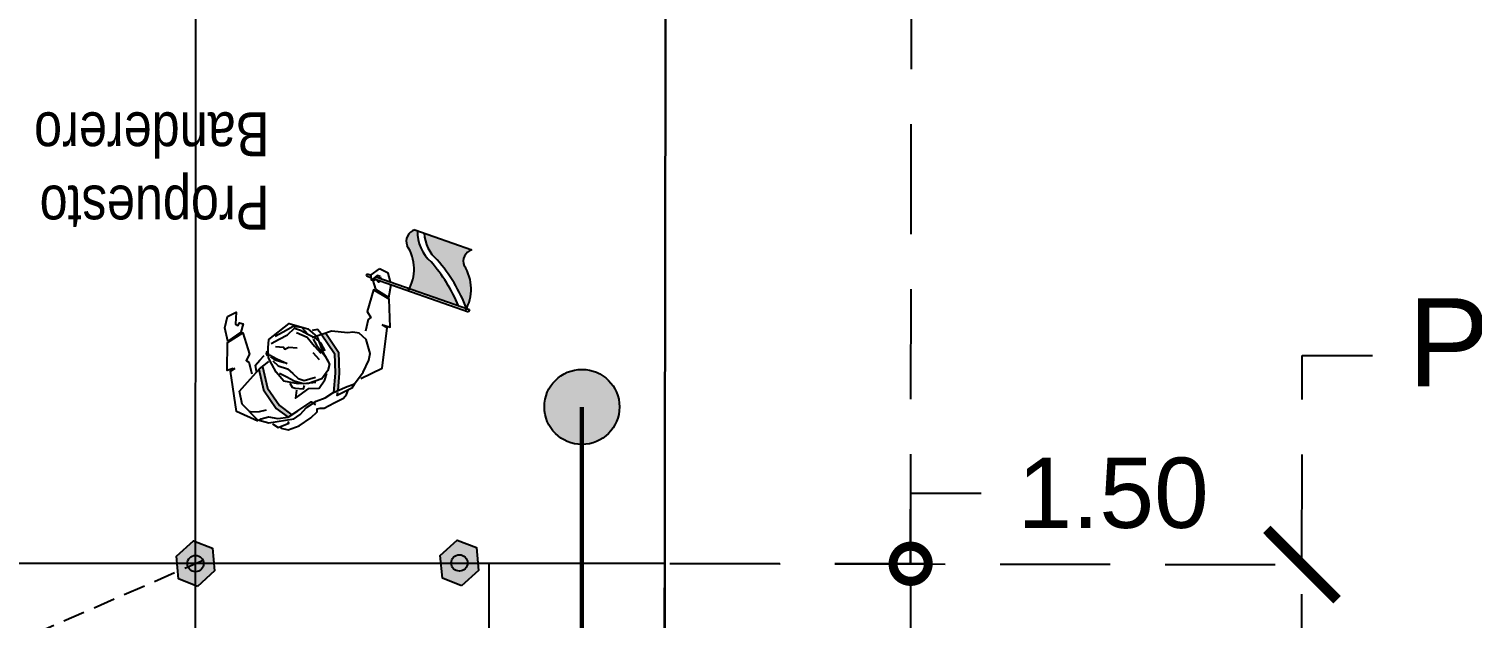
# Model space of a CAD drawing. Header units: metres. Extents: x 668617 to 675126, y 2286318 to 2293677.
# Drawn here: x 669146.04 to 669162.45, y 2287266.93 to 2287273.63 of the extents above; entities that cross this region are included whole.
import ezdxf

# ---------------------------------------------------------------- set-up
doc = ezdxf.new("R2010")
doc.units = ezdxf.units.M
doc.header["$MEASUREMENT"] = 0
doc.linetypes.add('DASHED2', pattern=[0.375, 0.25, -0.125])
doc.linetypes.add('HIDDEN', pattern=[0.375, 0.25, -0.125])
for name, color, linetype in [('0_DESVIO_PEATON', 150, 'Continuous'), ('0_DETALLES_COTAS', 252, 'Continuous'), ('0_GUIA', 6, 'Continuous'), ('0_LINEA_INDICADOR_SEÑAL', 253, 'Continuous'), ('DMTG-BANDEREROS', 250, 'Continuous'), ('DMTG-PB-BANQUETAS', 251, 'Continuous'), ('DMTG-PB-LOTIFICACION', 253, 'Continuous'), ('DMTG-PB-MANZANAS', 251, 'Continuous'), ('IAF-R', 7, 'Continuous'), ('TEXTO ESPEC', 7, 'Continuous')]:
    doc.layers.add(name, color=color, linetype=linetype)
doc.styles.add('Arial Narrow', font='ARIALN.TTF', dxfattribs={"height": 2.5})
doc.styles.get("Standard").update_dxf_attribs({"font": 'arial.ttf'})
doc.dimstyles.get("Standard").update_dxf_attribs({"dimtxt": 0.18, "dimasz": 0.18, "dimexe": 0.18, "dimexo": 0.0625, "dimgap": 0.09, "dimtad": 0, "dimtih": 1, "dimtoh": 1, "dimdec": 4, "dimzin": 0, "dimdsep": 46, "dimtxsty": 'Standard', "dimcen": 0.09, "dimadec": 0, "dimazin": 0, "dimtfac": 1, "dimtdec": 4, "dimtofl": 0, "dimtmove": 0, "dimatfit": 3, "dimfxl": 1, "dimtolj": 1, "dimtzin": 0, "dimarcsym": 0})

# ---------------------------------------------------------------- blocks, each defined once
blk = doc.blocks.new('INDICADOR')
at = {"layer": 'IAF-R', "linetype": 'Continuous'}
h = blk.add_hatch(color=256, dxfattribs=at)
h.dxf.hatch_style = 1
h.paths.add_polyline_path([(0, 0.25), (-0.25, 0.125), (-0.25, -0.125), (0, -0.25), (0.25, -0.125), (0.25, 0.125)])
h.paths.add_polyline_path([(0.1, 0, -1), (-0.1, 0, -1)], flags=16)
h = blk.add_hatch(color=30, dxfattribs=at)
h.dxf.hatch_style = 1
h.paths.add_polyline_path([(-0.1, 0, 1), (0.1, 0, 1)])
at = {"layer": 'IAF-R', "linetype": 'Continuous', "flags": 128}
blk.add_lwpolyline([(-0.25, -0.125), (-0.25, 0.125), (0, 0.25), (0.25, 0.125), (0.25, -0.125), (0, -0.25)], close=True, dxfattribs=at)
at = {"layer": 'IAF-R', "linetype": 'Continuous'}
blk.add_circle((0, 0), 0.1, dxfattribs=at)
blk = doc.blocks.new('_ArchTick')
at = {"color": 0, "linetype": 'ByBlock', "const_width": 0.15}
blk.add_lwpolyline([(-0.5, -0.5), (0.5, 0.5)], dxfattribs=at)
blk = doc.blocks.new('*D297')
at = {"layer": '0_DETALLES_COTAS', "linetype": 'DASHED2', "lineweight": -2, "ltscale": 5, "transparency": 16777216}
for p, q in [((669153.326, 2287290.482), (669170.184, 2287290.482)), ((669170.004, 2287290.482), (669170.004, 2287283.913)), ((669170.004, 2287265.946), (669170.004, 2287272.244)), ((669153.326, 2287265.946), (669170.184, 2287265.946))]:
    blk.add_line(p, q, dxfattribs=at)
at = {"layer": 'Defpoints', "color": 0, "linetype": 'DASHED2', "ltscale": 5, "transparency": 16777216}
for p in [(669153.264, 2287290.482), (669170.004, 2287290.482), (669153.264, 2287265.946)]:
    blk.add_point(p, dxfattribs=at)
at = {"layer": '0_DETALLES_COTAS', "linetype": 'DASHED2', "lineweight": -2, "ltscale": 5, "transparency": 16777216, "xscale": 0.8, "yscale": 0.8, "zscale": 0.8}
for p, rotation in [((669170.004, 2287290.482), 90), ((669170.004, 2287265.946), 270)]:
    blk.add_blockref('_ArchTick', p, dxfattribs=dict(at, rotation=rotation))
at = {"layer": '0_DETALLES_COTAS', "linetype": 'DASHED2', "ltscale": 5, "transparency": 16777216, "insert": (669170.004, 2287278.078), "char_height": 1, "attachment_point": 5, "rotation": 90}
blk.add_mtext('\\A1;Zona información', dxfattribs=at)
blk = doc.blocks.new('_DotSmall')
at = {"color": 0, "linetype": 'ByBlock', "const_width": 0.5}
blk.add_lwpolyline([(-0.0625, 0, 1), (0.0625, 0, 1)], format="xyb", close=True, dxfattribs=at)
blk = doc.blocks.new('*D298')
at = {"layer": '0_DETALLES_COTAS', "linetype": 'DASHED2', "lineweight": -2, "ltscale": 5, "transparency": 16777216}
for p, q in [((669153.365, 2287290.482), (669156.28, 2287290.477)), ((669156.1, 2287290.477), (669156.082, 2287279.856)), ((669156.061, 2287267.549), (669156.079, 2287278.039)), ((669153.326, 2287267.553), (669156.241, 2287267.548))]:
    blk.add_line(p, q, dxfattribs=at)
at = {"layer": 'Defpoints', "color": 0, "linetype": 'DASHED2', "ltscale": 5, "transparency": 16777216}
for p in [(669153.302, 2287290.482), (669156.1, 2287290.477), (669153.264, 2287267.553)]:
    blk.add_point(p, dxfattribs=at)
at = {"layer": '0_DETALLES_COTAS', "linetype": 'DASHED2', "lineweight": -2, "ltscale": 5, "transparency": 16777216, "xscale": 0.8, "yscale": 0.8, "zscale": 0.8}
for p, rotation in [((669156.1, 2287290.477), 89.90322645665113), ((669156.061, 2287267.549), 269.9032264566511)]:
    blk.add_blockref('_DotSmall', p, dxfattribs=dict(at, rotation=rotation))
at = {"layer": '0_DETALLES_COTAS', "linetype": 'DASHED2', "ltscale": 5, "transparency": 16777216, "insert": (669156.081, 2287278.948), "char_height": 0.8, "attachment_point": 5}
blk.add_mtext('\\A1;25.00', dxfattribs=at)
blk = doc.blocks.new('*D301')
at = {"layer": '0_DETALLES_COTAS', "linetype": 'DASHED2', "lineweight": -2, "ltscale": 5, "transparency": 16777216}
for p, q in [((669160.51, 2287267.542), (669160.514, 2287269.919)), ((669160.514, 2287269.919), (669161.314, 2287269.919)), ((669153.329, 2287267.553), (669160.69, 2287267.541)), ((669160.508, 2287265.955), (669160.51, 2287267.542)), ((669153.326, 2287265.967), (669160.688, 2287265.955))]:
    blk.add_line(p, q, dxfattribs=at)
at = {"layer": 'Defpoints', "color": 0, "linetype": 'DASHED2', "ltscale": 5, "transparency": 16777216}
for p in [(669153.266, 2287267.553), (669160.51, 2287267.542), (669153.264, 2287265.967)]:
    blk.add_point(p, dxfattribs=at)
at = {"layer": '0_DETALLES_COTAS', "linetype": 'DASHED2', "lineweight": -2, "ltscale": 5, "transparency": 16777216, "xscale": 0.8, "yscale": 0.8, "zscale": 0.8}
for p, rotation in [((669160.51, 2287267.542), 89.90892197140347), ((669160.508, 2287265.955), 269.9089219714035)]:
    blk.add_blockref('_ArchTick', p, dxfattribs=dict(at, rotation=rotation))
at = {"layer": '0_DETALLES_COTAS', "linetype": 'DASHED2', "ltscale": 5, "transparency": 16777216, "insert": (669169.168, 2287269.919), "char_height": 1, "attachment_point": 5}
blk.add_mtext('\\A1;Paso provisional peatón', dxfattribs=at)
blk = doc.blocks.new('*D302')
at = {"layer": '0_DETALLES_COTAS', "linetype": 'DASHED2', "lineweight": -2, "ltscale": 5, "transparency": 16777216}
for p, q in [((669156.063, 2287267.553), (669156.063, 2287268.353)), ((669156.063, 2287268.353), (669156.863, 2287268.353)), ((669153.326, 2287267.553), (669156.243, 2287267.553)), ((669156.063, 2287266.053), (669156.063, 2287267.553)), ((669153.326, 2287266.053), (669156.243, 2287266.053))]:
    blk.add_line(p, q, dxfattribs=at)
at = {"layer": 'Defpoints', "color": 0, "linetype": 'DASHED2', "ltscale": 5, "transparency": 16777216}
for p in [(669153.264, 2287267.553), (669156.063, 2287267.553), (669153.264, 2287266.053)]:
    blk.add_point(p, dxfattribs=at)
at = {"layer": '0_DETALLES_COTAS', "linetype": 'DASHED2', "lineweight": -2, "ltscale": 5, "transparency": 16777216, "xscale": 0.8, "yscale": 0.8, "zscale": 0.8}
for p, rotation in [((669156.063, 2287267.553), 90), ((669156.063, 2287266.053), 270)]:
    blk.add_blockref('_DotSmall', p, dxfattribs=dict(at, rotation=rotation))
at = {"layer": '0_DETALLES_COTAS', "linetype": 'DASHED2', "ltscale": 5, "transparency": 16777216, "insert": (669158.363, 2287268.353), "char_height": 0.8, "attachment_point": 5}
blk.add_mtext('\\A1;1.50', dxfattribs=at)
blk = doc.blocks.new('BD')
h = blk.add_hatch(color=20)
h.paths.add_polyline_path([(-3.438, -0.787, 0.213925), (-3.349, -0.153, -0.090683), (-3.284, 1.07, 0.271948), (-3.759, 0.275, -0.444463), (-4.088, 0.085)])
h.paths.add_polyline_path([(-2.504, 0.022), (-3.173, 0.921, 0.082456), (-3.214, -0.193, -0.22479), (-3.345, -0.912), (-3.307, -0.963, 0.444463), (-2.978, -0.772, -0.271948)])
for points in [[(-0.152, 0.64), (0.107, 0.969), (0.006, 0.986), (-0.226, 0.692), (-0.467, 0.311), (-0.467, -0.188), (-0.377, -0.211), (-0.377, 0.285)], [(1.329, 0.567), (1.221, 0.866), (1.125, 0.866), (1.239, 0.551), (1.239, 0.092), (1.067, -0.354), (1.152, -0.35), (1.166, -0.347), (1.329, 0.076)]]:
    blk.add_hatch(color=20).paths.add_polyline_path(points)
at = {"linetype": 'Continuous'}
blk.add_line((0, 0), (-0.03, 0.203), dxfattribs=at)
for points in [[(-3.324, 1.123), (-3.282, 1.154)], [(-2.043, -0.596), (-3.324, 1.123)], [(-1.985, -0.589), (-3.282, 1.154)], [(-0.552, 1.048), (-1.052, 1.123), (-1.628, 0.457), (-1.579, 0.345)], [(-0.467, -0.188), (-0.467, 0.311), (-0.226, 0.692), (0.006, 0.986)], [(-0.377, -0.228), (-0.377, 0.285), (-0.152, 0.64), (0.107, 0.969)], [(1.495, 0.933), (1.476, 0.976), (1.372, 1.091), (1.127, 1.153), (0.822, 1.153), (0.638, 1.116), (0.602, 1.067), (0.54, 1.091), (0.467, 1.14), (0.222, 1.165), (0.112, 1.177), (0.002, 1.189), (-0.096, 1.165), (-0.181, 1.104)], [(1.14, 0.969), (1.641, 0.737), (1.8, 0.554), (1.886, 0.077), (1.776, -0.191), (1.531, -0.253), (1.152, -0.35), (0.895, -0.363)], [(1.58, 0.798), (1.525, 0.927), (1.281, 0.976), (1.274, 0.945)], [(1.067, -0.354), (1.239, 0.092), (1.239, 0.551), (1.125, 0.866)], [(1.166, -0.347), (1.329, 0.076), (1.329, 0.567), (1.221, 0.866)], [(-1.605, 0.374), (-1.692, 0.483), (-2.014, -0.032), (-1.846, -0.385), (-1.474, -0.076), (-1.461, 0.077), (-1.395, 0.079), (-1.206, 0.255)], [(1.812, 0.566), (2.081, 0.138), (1.702, -0.656), (1.58, -0.656)], [(-3.307, -0.963), (-4.088, 0.085)], [(-1.889, -0.378), (-2.026, -0.064), (-2.224, -0.267)], [(-0.377, -0.228), (-0.365, -0.35), (-0.255, -0.399)], [(-2.247, -0.323), (-2.312, -0.509), (-2.206, -0.69)], [(-2.124, -0.542), (-2.084, -0.602), (-1.926, -0.581), (-1.984, -0.681), (-2.206, -0.69)], [(-2.124, -0.542), (-2.107, -0.511)], [(-2.08, -0.461), (-2.025, -0.464), (-2.023, -0.53), (-1.942, -0.561), (-1.889, -0.378)], [(1.237, -0.338), (1.176, -0.46), (1.042, -0.497), (0.907, -0.534)], [(1.617, -0.668), (1.751, -0.705), (1.409, -1.206), (1.017, -1.193), (1.152, -0.729), (1.286, -0.656), (1.262, -0.595), (1.347, -0.35)], [(-1.927, -0.752), (-1.982, -0.678)], [(-1.886, -0.721), (-1.954, -0.629)], [(-1.886, -0.721), (-1.927, -0.752)], [(1.042, -1.23), (1.384, -1.23), (1.274, -1.499), (1.091, -1.67), (0.883, -1.645), (1.042, -1.438), (1.017, -1.389), (0.956, -1.413), (0.895, -1.352), (1.042, -1.23)]]:
    blk.add_lwpolyline(points)
for points in [[(1.149, 0.965), (0.974, 0.965), (0.775, 0.915), (0.527, 0.915), (0.328, 0.965), (0.129, 0.965), (-0.169, 1.015), (-0.368, 1.065), (-0.666, 0.965), (-0.915, 0.816), (-1.014, 0.716), (-1.114, 0.418), (-1.064, 0.219), (-0.965, 0.12), (-0.865, 0.07), (-0.597, -0.155), (-0.169, -0.265)], [(-0.368, 1.065), (-0.269, 1.114), (0.079, 1.065), (0.029, 1.015)], [(1.788, 0.567), (1.72, 0.567), (1.57, 0.617), (1.421, 0.766), (1.222, 0.866), (0.974, 0.866), (0.775, 0.866), (0.626, 0.866), (0.576, 0.965)], [(0.746, 0.477), (0.859, 0.616), (0.508, 0.6), (0.319, 0.718), (0.112, 0.638), (0.003, 0.549)], [(-0.172, -0.233), (-0.158, -0.085), (-0.179, 0.217), (-0.164, 0.366)], [(0.818, -0.329), (0.782, -0.176), (0.648, -0.013), (0.613, 0.14), (0.578, 0.294), (0.489, 0.402), (0.246, 0.476)], [(0.846, -0.032), (0.762, 0.126), (0.677, 0.284), (0.543, 0.447), (0.305, 0.57)], [(0.776, 0.274), (0.786, 0.373), (0.741, 0.428), (0.602, 0.541), (0.548, 0.496)], [(1.847, 0.29), (1.819, 0.319), (1.67, 0.418), (1.521, 0.468)], [(0.636, -0.661), (0.438, -0.642), (0.24, -0.622), (0.037, -0.653), (-0.053, -0.544), (-0.137, -0.386), (-0.222, -0.228), (-0.257, -0.075), (-0.238, 0.123)], [(0.046, -0.554), (-0.083, -0.342), (-0.109, -0.089), (-0.139, 0.113)], [(0.596, -0.557), (0.457, -0.444), (0.461, -0.394), (0.362, -0.385), (0.224, -0.271)], [(0.803, -0.477), (0.719, -0.319), (0.589, -0.107)], [(0.808, -0.428), (0.768, -0.324), (0.634, -0.161)], [(0.477, -0.745), (0.279, -0.726), (0.032, -0.702), (-0.107, -0.589), (-0.137, -0.386)], [(0.853, -0.482), (0.848, -0.532), (0.794, -0.576)]]:
    blk.add_lwpolyline(points, dxfattribs=at)
blk.add_lwpolyline([(0.866, 0.166), (0.891, -0.086), (0.872, -0.284), (0.858, -0.433), (0.739, -0.621), (0.626, -0.76), (0.072, -0.806), (0.072, -0.806), (-0.196, -0.48), (-0.196, -0.48), (-0.271, -0.223), (-0.188, 0.118), (-0.16, 0.415), (-0.051, 0.504), (0.157, 0.584), (0.449, 0.506), (0.637, 0.388)], close=True, dxfattribs=at)
for centre, radius, start, end in [((-2.845, 0.269), 0.914, 115.4388, 179.5794), ((0.027, 0.28), 3.404, 166.5818, 187.3082), ((0.162, 0.24), 3.404, 168.4532, 187.3082), ((-4.009, 0.329), 0.256, 252.11, 347.9636), ((-2.065, -0.779), 0.914, 115.4388, 179.5794), ((-4.101, -0.371), 0.783, 327.8844, 16.1843), ((-4.039, -0.415), 0.853, 324.3532, 15.0289), ((-3.229, -0.719), 0.256, 252.11, 347.9636)]:
    blk.add_arc(centre, radius, start, end)

msp = doc.modelspace()

# ---------------------------------------------------------------- hatches: boundary and pattern name
at = {"layer": '0_DESVIO_PEATON'}
h = msp.add_hatch(color=160, dxfattribs=at)
h.dxf.hatch_style = 1
edge = h.paths.add_edge_path()
edge.add_arc((669152.32503, 2287269.33466), 0.42703, 0, 180)
edge.add_arc((669152.32503, 2287269.33466), 0.42703, 180, 360)

# ---------------------------------------------------------------- linework, layer by layer
at = {"layer": '0_DESVIO_PEATON', "color": 6, "linetype": 'HIDDEN', "const_width": 0.05}
msp.add_lwpolyline([(669152.32503, 2287269.33466), (669152.32503, 2287266.73396), (669146.16189, 2287266.73396), (669146.04267, 2287266.73396), (669146.04267, 2287255.43907), (669152.40497, 2287255.43907), (669152.40497, 2287252.37347)], dxfattribs=at)
at = {"layer": '0_DESVIO_PEATON', "color": 160}
msp.add_circle((669152.32503, 2287269.33466), 0.42703, dxfattribs=at)
msp.add_circle((669152.32503, 2287269.33466), 0.42703, dxfattribs=at)
at = {"layer": '0_GUIA', "color": 6}
for points in [[(669147.89756, 2287225.97046), (669147.96202, 2287304.06911)], [(669153.26392, 2287267.55324), (669141.77062, 2287267.55324)], [(669151.26629, 2287267.55665), (669151.22386, 2287242.70543)], [(669153.26628, 2287267.55324), (669153.22386, 2287242.70201)]]:
    msp.add_lwpolyline(points, dxfattribs=at)
at = {"layer": '0_LINEA_INDICADOR_SEÑAL', "color": 252, "linetype": 'HIDDEN'}
msp.add_lwpolyline([(669131.30547, 2287260.31564), (669148.01718, 2287267.59037)], dxfattribs=at)
at = {"layer": 'DMTG-PB-BANQUETAS', "flags": 128}
msp.add_lwpolyline([(669272.58248, 2287220.486), (669153.23003, 2287220.18895), (669152.59928, 2287220.2246), (669151.97807, 2287220.33419), (669151.3734, 2287220.51666), (669150.79525, 2287220.76893), (669150.24959, 2287221.08797), (669149.74638, 2287221.46869), (669149.29161, 2287221.90706), (669148.8922, 2287222.39502), (669148.55312, 2287222.92754), (669148.27931, 2287223.49658), (669148.07371, 2287224.09311), (669147.94127, 2287224.71111), (669147.88191, 2287225.33956), (669147.89756, 2287225.97046), (669147.96202, 2287304.06911)], dxfattribs=at)
at = {"layer": 'DMTG-PB-LOTIFICACION', "flags": 128}
msp.add_lwpolyline([(669153.26392, 2287266.05324), (669153.32584, 2287305.32528)], dxfattribs=at)
at = {"layer": 'DMTG-PB-MANZANAS', "flags": 128}
msp.add_lwpolyline([(669223.37535, 2287305.69295), (669210.22548, 2287305.61707), (669201.2755, 2287305.57904), (669194.12552, 2287305.54866), (669187.22558, 2287305.50934), (669181.3156, 2287305.48422), (669180.1656, 2287305.47934), (669162.31573, 2287305.38348), (669153.32584, 2287305.32528), (669153.26392, 2287266.05324), (669153.24608, 2287256.20272), (669153.20163, 2287229.20131), (669156.46554, 2287225.96503), (669163.25569, 2287225.95388), (669174.00587, 2287225.94956), (669194.15633, 2287225.91518), (669213.96671, 2287225.89936)], dxfattribs=at)

# ---------------------------------------------------------------- block references
at = {"layer": 'DMTG-BANDEREROS', "xscale": 0.5263585017099061, "yscale": 0.5263585017099061, "zscale": 0.5263585017099061, "rotation": 213.9793247756049}
msp.add_blockref('BD', (669149.26388, 2287269.95419), dxfattribs=at)
at = {"layer": 'IAF-R', "xscale": 0.9302518731150757, "yscale": 0.9302518731150757, "zscale": 0.9302518731150757, "rotation": 68.77800663832473}
for p in [(669147.93188, 2287267.55324), (669150.93189, 2287267.56031)]:
    msp.add_blockref('INDICADOR', p, dxfattribs=at)

# ---------------------------------------------------------------- texts
at = {"layer": 'TEXTO ESPEC', "ltscale": 0.1, "insert": (669148.77093, 2287271.35058), "char_height": 0.5, "attachment_point": 1, "rotation": 180, "style": 'Arial Narrow'}
msp.add_mtext('{\\C1;Propuesto}\\PBanderero', dxfattribs=at)

# ---------------------------------------------------------------- dimensions: what is measured, and where the dimension line sits
at = {"layer": '0_DETALLES_COTAS', "color": 251, "linetype": 'DASHED2', "ltscale": 5}
for base, p1, p2, angle, text, override, picture, middle in [((669170.00427, 2287290.48213), (669153.26372, 2287265.94639), (669153.26372, 2287290.48213), 90, 'Zona información', {"dimtxt": 1, "dimasz": 0.8, "dimgap": 0.5, "dimtih": 0, "dimdec": 2, "dimblk1": 'ArchTick', "dimblk2": 'ArchTick', "dimsah": 1, "dimclrd": 256, "dimclre": 256, "dimclrt": 256}, '*D297', (669170.00427, 2287278.0785)), ((669156.10007, 2287290.47741), (669153.26371, 2287267.55324), (669153.30244, 2287290.48213), 89.903226, '25.00', {"dimtxt": 0.8, "dimasz": 0.8, "dimgap": 0.5, "dimdec": 2, "dimblk1": 'DotSmall', "dimblk2": 'DotSmall', "dimsah": 1, "dimclrd": 256, "dimclre": 256, "dimclrt": 256}, '*D298', (669156.0806, 2287278.94777)), ((669160.5104, 2287267.54172), (669153.26376, 2287265.96671), (669153.26628, 2287267.55324), 89.908922, 'Paso provisional peatón', {"dimtxt": 1, "dimasz": 0.8, "dimgap": 0.5, "dimdec": 2, "dimblk1": 'ArchTick', "dimblk2": 'ArchTick', "dimsah": 1, "dimclrd": 256, "dimclre": 256, "dimclrt": 256}, '*D301', (669169.16786, 2287269.91932))]:
    dim = msp.add_linear_dim(base=base, p1=p1, p2=p2, angle=angle, text=text, dimstyle='Standard', override=override, dxfattribs=at)
    dim.commit()
    dim.dimension.update_dxf_attribs({"geometry": picture, "text_midpoint": middle, "dimtype": 161})
dim = msp.add_aligned_dim(p1=(669153.26371, 2287266.05324), p2=(669153.26371, 2287267.55324), distance=-2.79892, dimstyle='Standard', override={"dimtxt": 0.8, "dimasz": 0.8, "dimgap": 0.5, "dimdec": 2, "dimblk1": 'DotSmall', "dimblk2": 'DotSmall', "dimsah": 1, "dimclrd": 256, "dimclre": 256, "dimclrt": 256}, dxfattribs=at)
dim.commit()
dim.dimension.update_dxf_attribs({"geometry": '*D302', "text_midpoint": (669158.36263, 2287268.35324)})

doc.saveas('drawing.dxf')
